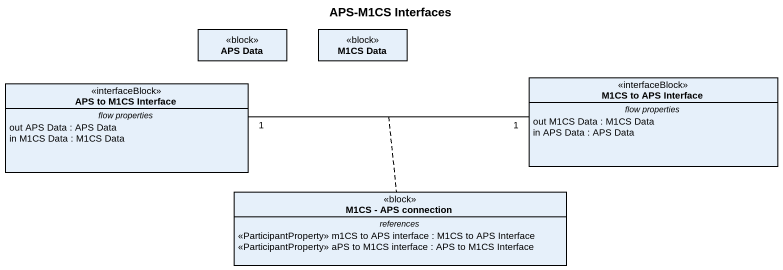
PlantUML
@startuml
title APS-M1CS Interfaces
hide circle
hide empty members
class "APS Data" as APS_Data <<block>>
class "M1CS Data" as M1CS_Data <<block>>
class "M1CS to APS Interface" as M1CS_to_APS_Interface <<interfaceBlock>> {
  -- flow properties --
  out M1CS Data : M1CS Data
  in APS Data : APS Data
}
class "APS to M1CS Interface" as APS_to_M1CS_Interface <<interfaceBlock>> {
  -- flow properties --
  out APS Data : APS Data
  in M1CS Data : M1CS Data
}
class "M1CS - APS connection" as M1CS_APS_connection <<block>> {
  -- references --
  <<ParticipantProperty>> m1CS to APS interface : M1CS to APS Interface
  <<ParticipantProperty>> aPS to M1CS interface : APS to M1CS Interface
}
APS_to_M1CS_Interface "1" -right- "1" M1CS_to_APS_Interface
(APS_to_M1CS_Interface, M1CS_to_APS_Interface) .. M1CS_APS_connection
@enduml
